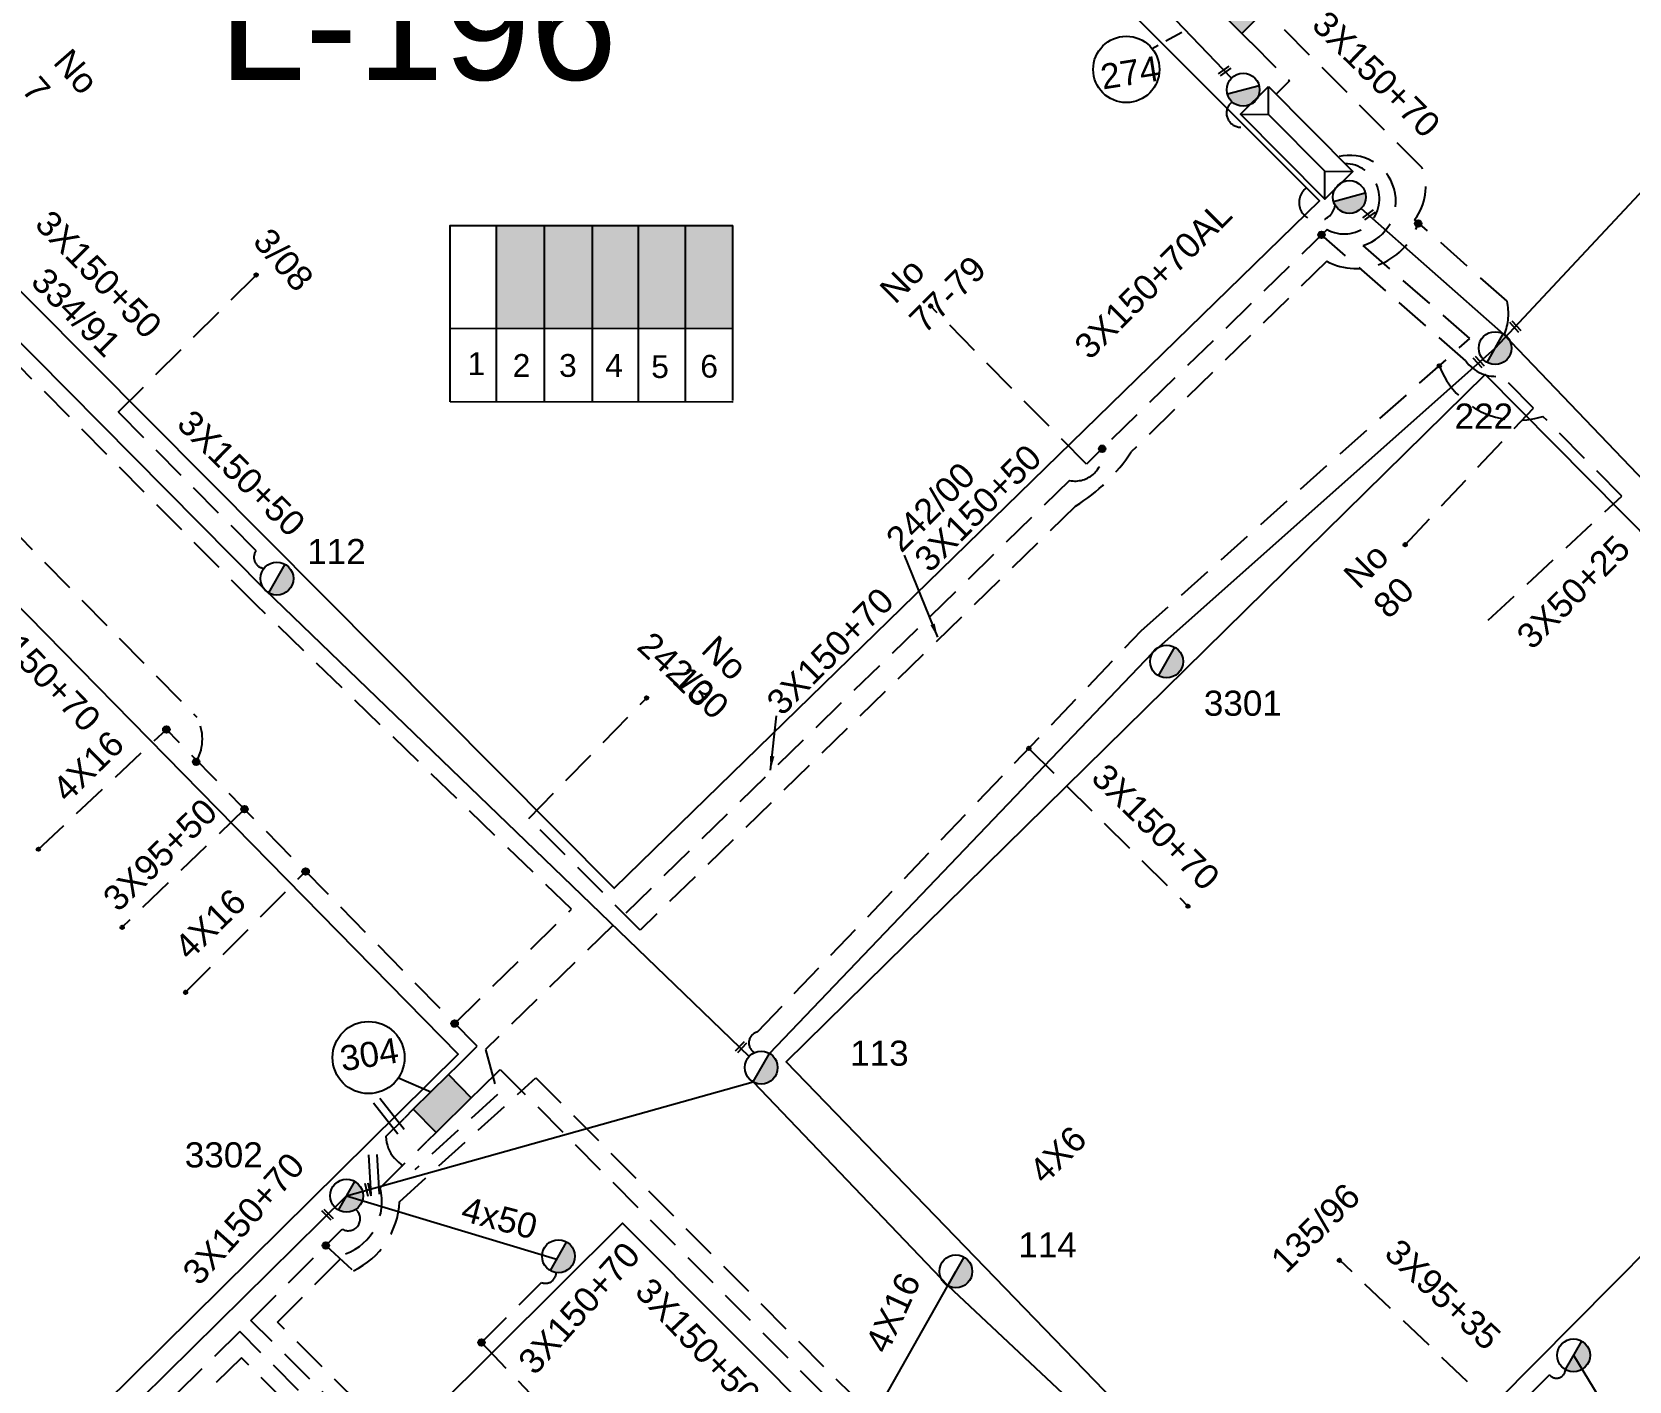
# Model space of a CAD drawing. Header units: millimetres. Extents: x 1421 to 13344, y 800 to 1949.
# Drawn here: x 12016.2 to 12130.7, y 1037.3 to 1134.1 of the extents above; entities that cross this region are included whole.
import ezdxf

# ---------------------------------------------------------------- set-up
doc = ezdxf.new("R2010")
doc.units = ezdxf.units.MM
doc.linetypes.add('DASHED', pattern=[19.05, 12.7, -6.35])
for name, color, linetype in [('Link Box 4 Διευθύνσεων', 7, 'Continuous'), ('Pillar OTE', 7, 'Continuous'), ('Άγνωστα', 7, 'Continuous'), ('Γυμνά εναέρια ΧΤ (3Φ)   4x50CU', 7, 'Continuous'), ('Γυμνά εναέρια ΧΤ και ΦΟΠ (3Φ)   4x50+16AL', 7, 'Continuous'), ('Εναέρια παροχή ΧΤ 4x16', 7, 'SYN_LINE'), ('Επιγραφές - Σχήματα', 7, 'Continuous'), ('Καλωδια ΧΤ  3X95+50', 7, 'Continuous'), ('Καλώδια ΧΤ   3x150+50CU', 7, 'DASHED'), ('Καλώδια ΧΤ   3x150+70AL', 7, 'DASHED'), ('Μηχανική τομή', 7, 'Continuous'), ('Στύλος ΦΜ', 7, 'Continuous'), ('Στύλος ΦΜ @ 1', 7, 'Continuous'), ('Συνδέσεις', 7, 'Continuous'), ('Τομή', 7, 'Continuous'), ('Υποσταθμός εναέριος 2 στύλων', 7, 'Continuous'), ('Υποσταθμός πόλεως', 7, 'Continuous'), ('Υπόβαθρο ΔΕΗ', 7, 'Continuous'), ('Υπόγεια καλώδια Παροχών ΧΤ   4x16AL', 7, 'DASHED'), ('Υπόγεια καλώδια Παροχών ΧΤ   4x6', 7, 'DASHED')]:
    doc.layers.add(name, color=color, linetype=linetype)
doc.styles.get("Standard").update_dxf_attribs({"font": 'ARIAL.TTF'})
doc.linetypes.add('SYN_LINE', pattern='A,0.5,-0.0001,["/\\/\\/\\/",Standard,S=0.1,R=0,X=0,Y=-0.05],-0.25', length=0.7501)
doc.dimstyles.new('ISO-25', dxfattribs={"dimtxt": 2.5, "dimasz": 2.5, "dimexe": 1.25, "dimexo": 0.625, "dimtad": 1, "dimtxsty": 'Standard', "dimcen": 2.5, "dimadec": 0, "dimazin": 0, "dimtfac": 1, "dimtmove": 0, "dimatfit": 3, "dimfxl": 1, "dimarcsym": 0})

# ---------------------------------------------------------------- blocks, each defined once
blk = doc.blocks.new('LINK BOX 4 ΑΝΑΧΩΡΗΣΕΩΝ')
at = {"layer": 'Link Box 4 Διευθύνσεων', "ltscale": 40}
blk.add_hatch(color=256, dxfattribs=at).paths.add_polyline_path([(-3.54, 0), (-3.54, -4.67), (3.54, -4.67), (3.54, 0)])
for p, q in [((-3.54, 0), (-5.33, 0)), ((5.33, 0), (3.54, 0)), ((-3.54, -4.67), (-5.33, -4.67)), ((5.33, -4.67), (3.54, -4.67))]:
    blk.add_line(p, q, dxfattribs=at)
blk.add_lwpolyline([(-3.54, -4.67), (-3.54, 0), (3.54, 0), (3.54, -4.67)], close=True, dxfattribs=at)
blk = doc.blocks.new('ΥΠΑΡΧΩΝ ΤΣΙΜΕΝΤΕΝΙΟΣ ΣΤΥΛΟΣ')
at = {"layer": 'Στύλος ΦΜ'}
blk.add_hatch(color=7, dxfattribs=at).paths.add_polyline_path([(-1.29, -2.28, 0.574793), (2.62, 0, 0.268822), (1.3, 2.27)])
at = {"layer": 'Στύλος ΦΜ', "color": 7}
blk.add_line((-1.29, -2.28), (1.3, 2.27), dxfattribs=at)
blk.add_circle((0, 0), 2.62, dxfattribs=at)
at = {"layer": 'Στύλος ΦΜ', "flags": 4}
for tag, p in [('ΑΡΙΘΜΟΣ', (-4.68, 8.05)), ('ΤΥΠΟΣ', (-4.91, 3.03))]:
    blk.add_attdef(tag, p, '', height=4, dxfattribs=at)
blk = doc.blocks.new('ΥΠΟΣΤΑΘΜΟΣ ΕΝΑΕΡΙΟΣ ΕΠΙ 2 ΣΤΥΛΩΝ')
at = {"layer": 'Υποσταθμός εναέριος 2 στύλων', "linetype": 'Continuous'}
for points in [[(-11.97, -2.11, 0.574793), (-8.45, -0.07, 0.268822), (-9.64, 1.98)], [(9.68, -2.15, 0.574793), (13.19, -0.1, 0.268822), (12.01, 1.95)]]:
    blk.add_hatch(color=256, dxfattribs=at).paths.add_polyline_path(points)
for p, q in [((-11.97, -2.11), (-9.64, 1.98)), ((9.68, -2.15), (12.01, 1.95))]:
    blk.add_line(p, q, dxfattribs=at)
for centre in [(-10.81, -0.07), (10.84, -0.1)]:
    blk.add_circle(centre, 2.36, dxfattribs=at)
at = {"layer": 'Υποσταθμός πόλεως', "linetype": 'Continuous', "ltscale": 40}
blk.add_lwpolyline([(-8.57, 2.82), (8.57, 2.82), (8.57, -2.82), (-8.57, -2.82)], close=True, dxfattribs=at)
for points in [[(-5.75, 0), (-8.57, 2.82)], [(5.75, 0), (8.57, 2.82)], [(-8.57, -2.82), (-5.75, 0)], [(-5.75, 0), (5.75, 0)], [(8.57, -2.82), (5.75, 0)]]:
    blk.add_lwpolyline(points, dxfattribs=at)
at = {"layer": 'Υποσταθμός εναέριος 2 στύλων', "ltscale": 40, "flags": 1}
for tag, p in [('ΜΕΤΑΣΧΗΜΑΤΙΣΜΟΣ', (14.09, 2.51)), ('ΙΣΧΥΣ', (14.07, -0.28)), ('ΑΡΙΘΜΟΣ', (14.19, -3))]:
    blk.add_attdef(tag, p, '', height=1.8, dxfattribs=at)
blk = doc.blocks.new('ΜΗΧΑΝΙΚΗ ΤΟΜΗ')
at = {"layer": 'Μηχανική τομή', "ltscale": 40}
for p, q in [((-1.89, 0.78), (1.89, 0.78)), ((1.89, 0), (-1.89, 0))]:
    blk.add_line(p, q, dxfattribs=at)
blk = doc.blocks.new('_ΣΥΝΔΕΣΗ')
at = {"layer": 'Συνδέσεις', "linetype": 'SYN_LINE', "ltscale": 40}
blk.add_hatch(color=256, dxfattribs=at).paths.add_polyline_path([(0.5, -0.01, 1), (-0.5, -0.01, 1)])
at = {"layer": 'Συνδέσεις'}
blk.add_circle((0, -0.01), 0.5, dxfattribs=at)
blk = doc.blocks.new('ΤΟΜΗ')
at = {"layer": 'Τομή', "ltscale": 40}
for p, q in [((-5.68, 0), (5.68, 0)), ((5.68, -2.33), (-5.68, -2.33))]:
    blk.add_line(p, q, dxfattribs=at)

msp = doc.modelspace()

# ---------------------------------------------------------------- hatches: boundary and pattern name
at = {"layer": 'Καλώδια ΧΤ   3x150+50CU', "linetype": 'DASHED', "ltscale": 0.2}
h = msp.add_hatch(color=151, dxfattribs=at)
h.dxf.hatch_style = 1
h.paths.add_polyline_path([(12052.91628, 1120.19191), (12049.47641, 1120.19212), (12049.47595, 1112.83153), (12052.91582, 1112.82819)])
h = msp.add_hatch(color=1, dxfattribs=at)
h.dxf.hatch_style = 1
h.paths.add_polyline_path([(12056.35585, 1120.19169), (12052.91628, 1120.19191), (12052.91582, 1112.82819), (12056.35539, 1112.82485)])
h = msp.add_hatch(color=173, dxfattribs=at)
h.dxf.hatch_style = 1
h.paths.add_polyline_path([(12059.65341, 1120.19149), (12056.35585, 1120.19169), (12056.35539, 1112.82485), (12059.65295, 1112.82165)])
h = msp.add_hatch(color=2, dxfattribs=at)
h.dxf.hatch_style = 1
h.paths.add_polyline_path([(12063.03941, 1120.19127), (12059.65341, 1120.19149), (12059.65295, 1112.82165), (12063.03895, 1112.81836)])
h = msp.add_hatch(color=85, dxfattribs=at)
h.dxf.hatch_style = 1
h.paths.add_polyline_path([(12066.43605, 1120.19106), (12063.03941, 1120.19127), (12063.03895, 1112.81836), (12066.43559, 1112.81506)])

# ---------------------------------------------------------------- linework, layer by layer
at = {"layer": 'Pillar OTE', "ltscale": 40}
for points in [[(12046.14771, 1107.55204), (12046.1485, 1120.19233), (12066.43605, 1120.19106)], [(12049.47562, 1107.54965), (12049.47641, 1120.19212)], [(12052.91549, 1107.54621), (12052.91628, 1120.19191)], [(12056.35506, 1107.54278), (12056.35585, 1120.19169)], [(12059.65262, 1107.53949), (12059.65341, 1120.19149)], [(12063.03861, 1107.5361), (12063.03941, 1120.19127)], [(12066.43527, 1107.65514), (12066.43605, 1120.19106)], [(12046.14804, 1112.83476), (12066.43559, 1112.81506)], [(12066.43526, 1107.52331), (12066.43526, 1107.52331), (12046.14771, 1107.55297)]]:
    msp.add_lwpolyline(points, dxfattribs=at)
at = {"layer": 'Άγνωστα', "color": 85, "linetype": 'DASHED', "ltscale": 0.2}
msp.add_lwpolyline([(12114.63942, 1097.31175), (12123.83467, 1107.10906), (12123.83467, 1107.10906), (12121.54895, 1109.41782, -0.291164681), (12118.98292, 1110.50432), (12108.65318, 1119.5291)], format="xyb", dxfattribs=at)
at = {"layer": 'Άγνωστα', "color": 151, "linetype": 'DASHED', "ltscale": 0.2}
msp.add_lwpolyline([(12126.1409, 1038.15819, -0.689627279), (12124.98785, 1037.78953), (12121.8712, 1034.6456), (12121.8712, 1034.6456), (12109.95695, 1045.99665)], format="xyb", dxfattribs=at)
at = {"layer": 'Γυμνά εναέρια ΧΤ (3Φ)   4x50CU', "color": 151, "linetype": 'Continuous'}
msp.add_lwpolyline([(12126.72194, 1039.18266), (12132.15595, 1030.23098)], dxfattribs=at)
at = {"layer": 'Γυμνά εναέρια ΧΤ και ΦΟΠ (3Φ)   4x50+16AL', "color": 173, "linetype": 'Continuous', "ltscale": 0.2}
msp.add_lwpolyline([(12069.04582, 1060.83703), (12096.54879, 1089.58495), (12121.09707, 1111.40473), (12151.72716, 1144.18083), (12179.7565, 1170.62256), (12199.98711, 1187.93475)], dxfattribs=at)
at = {"layer": 'Γυμνά εναέρια ΧΤ και ΦΟΠ (3Φ)   4x50+16AL', "color": 1, "linetype": 'Continuous', "ltscale": 0.2}
for points in [[(12102.19589, 1130.76904), (12078.31703, 1155.68141), (12052.19663, 1180.59887)], [(12038.72803, 1050.62555), (12067.87922, 1058.79067), (12081.83781, 1044.1786), (12115.16093, 1012.89942)]]:
    msp.add_lwpolyline(points, dxfattribs=at)
at = {"layer": 'Γυμνά εναέρια ΧΤ και ΦΟΠ (3Φ)   4x50+16AL', "color": 62, "linetype": 'Continuous', "ltscale": 0.2}
msp.add_lwpolyline([(11998.14731, 1129.2648), (12009.27944, 1117.88574), (12032.85911, 1094.08595), (12067.59935, 1060.61887)], dxfattribs=at)
at = {"layer": 'Γυμνά εναέρια ΧΤ και ΦΟΠ (3Φ)   4x50+16AL', "color": 151, "linetype": 'Continuous', "ltscale": 0.2}
msp.add_lwpolyline([(12111.48854, 1121.42666), (12121.68037, 1112.42791), (12140.35915, 1092.90435), (12167.41791, 1064.29124), (12132.33589, 1030.42903), (12116.60521, 1013.11525)], dxfattribs=at)
at = {"layer": 'Γυμνά εναέρια ΧΤ και ΦΟΠ (3Φ)   4x50+16AL', "color": 6, "linetype": 'Continuous', "ltscale": 0.2}
for points in [[(11964.1225, 995.08207), (11981.25772, 992.88174), (11999.01802, 1009.38002), (12014.77934, 1027.00457), (12038.72803, 1050.62555)], [(12038.72803, 1050.62555), (12053.71466, 1046.11207)]]:
    msp.add_lwpolyline(points, dxfattribs=at)
at = {"layer": 'Εναέρια παροχή ΧΤ 4x16', "color": 1, "ltscale": 20}
msp.add_lwpolyline([(12075.86356, 1033.59922), (12082.42111, 1045.20178)], dxfattribs=at)
at = {"layer": 'Καλωδια ΧΤ  3X95+50', "color": 30, "linetype": 'DASHED', "ltscale": 0.2}
msp.add_lwpolyline([(12031.40334, 1078.34899), (12022.62431, 1069.87495)], dxfattribs=at)
at = {"layer": 'Καλωδια ΧΤ  3X95+50', "color": 6, "linetype": 'DASHED', "ltscale": 0.2}
for points in [[(12048.14355, 1040.52823), (12048.14355, 1040.52823)], [(12048.40052, 1040.11029), (12048.40052, 1040.11029), (12059.31014, 1028.63035)]]:
    msp.add_lwpolyline(points, dxfattribs=at)
at = {"layer": 'Καλώδια ΧΤ   3x150+50CU', "color": 2, "linetype": 'DASHED', "ltscale": 0.2}
for points in [[(12121.75482, 1112.38149, 0.154468032), (12121.94882, 1114.77116), (12115.32383, 1120.62061, 0.26241815), (12115.85983, 1124.33576), (12105.21979, 1134.98399)], [(12115.58628, 1120.38888, -0.466881264), (12109.01279, 1117.63126), (12095.00265, 1103.98053, -0.111666112), (12091.00173, 1100.08225), (12059.78346, 1069.66483), (12051.78912, 1077.6883)], [(12042.4865, 1027.71413), (12031.1751, 1039.01353), (12018.6159, 1026.62618, -0.353972988), (12017.44843, 1022.83451), (12002.10082, 1005.67258), (11983.08063, 988.00394), (11965.06554, 989.70681), (11956.19811, 986.10036), (11956.45848, 972.32592, 0.206167672), (11954.0674, 967.30517), (11951.17351, 964.49909, -0.817284443), (11949.00561, 962.39699)]]:
    msp.add_lwpolyline(points, format="xyb", dxfattribs=at)
for points in [[(12103.56876, 1133.33423), (12106.3392, 1130.56166), (12105.38451, 1129.6077)], [(12051.79282, 1077.68459), (12060.33208, 1086.40974)]]:
    msp.add_lwpolyline(points, dxfattribs=at)
at = {"layer": 'Καλώδια ΧΤ   3x150+50CU', "color": 30, "linetype": 'DASHED', "ltscale": 0.2}
for points in [[(12046.48646, 1062.98297), (12054.84553, 1071.1713), (12032.27076, 1092.96968), (12008.39157, 1117.01052), (11998.48111, 1127.14081, -0.29215376), (11997.61099, 1128.99689)], [(12011.73209, 1101.4936), (12027.98912, 1084.93165, -0.250964), (12027.99044, 1081.8259)], [(12043.36525, 1028.59382), (12031.05664, 1040.88937), (12017.3562, 1027.37639, -0.599118364), (12014.56317, 1024.70225), (12000.24338, 1008.68965), (11982.10742, 991.8424), (11973.80091, 992.62758)]]:
    msp.add_lwpolyline(points, format="xyb", dxfattribs=at)
at = {"layer": 'Καλώδια ΧΤ   3x150+50CU', "color": 62, "linetype": 'DASHED', "ltscale": 0.2}
msp.add_lwpolyline([(12032.81252, 1095.62396, -0.599785026), (12032.23325, 1096.87655), (12022.3459, 1106.8187), (12032.15753, 1116.57625)], format="xyb", dxfattribs=at)
at = {"layer": 'Καλώδια ΧΤ   3x150+50CU', "color": 30, "linetype": 'DASHED', "ltscale": 0.2}
msp.add_lwpolyline([(12046.66832, 1059.93635), (12048.09617, 1061.34307), (12025.75509, 1084.10317)], dxfattribs=at)
at = {"layer": 'Καλώδια ΧΤ   3x150+50CU', "color": 133, "linetype": 'DASHED', "ltscale": 0.2}
for points in [[(12048.30637, 1058.2737), (12049.74372, 1059.68977), (12073.08246, 1036.26959, 0.806028472), (12078.42855, 1030.90484), (12087.84761, 1021.45291, -0.67442923), (12091.24568, 1017.39983)], [(12045.05554, 1030.2859), (12033.76322, 1041.56624), (12038.65366, 1046.46188, 0.386349363), (12041.12576, 1051.19938), (12044.51064, 1054.53415)]]:
    msp.add_lwpolyline(points, format="xyb", dxfattribs=at)
at = {"layer": 'Καλώδια ΧΤ   3x150+50CU', "color": 1, "linetype": 'DASHED', "ltscale": 0.2}
for points in [[(12037.22498, 1047.0523), (12039.21924, 1045.24517, 0.272595984), (12042.52829, 1050.19747), (12052.30768, 1059.08022), (12074.87508, 1036.43407, -0.420913895), (12079.08437, 1032.21009), (12088.29653, 1022.96578, -0.443087483), (12093.03492, 1018.21086), (12106.77147, 1004.42637), (12112.12142, 1010.00744), (12114.84248, 1007.27371)], [(12044.16998, 1029.3994), (12031.86734, 1041.68898), (12038.40786, 1048.23644, 0.938428753), (12039.37429, 1049.64371)]]:
    msp.add_lwpolyline(points, format="xyb", dxfattribs=at)
msp.add_arc((12102.84175, 1128.26137), 1.01202, 127.0401919, 311.2600986, dxfattribs=at)
at = {"layer": 'Καλώδια ΧΤ   3x150+50CU', "color": 151, "linetype": 'DASHED', "ltscale": 0.2}
msp.add_arc((12108.33529, 1121.84235), 1.30292, 126.1245861, 351.4412773, dxfattribs=at)
at = {"layer": 'Καλώδια ΧΤ   3x150+70AL', "color": 173, "linetype": 'DASHED', "ltscale": 0.2}
for points in [[(12067.97427, 1060.88797, -0.675808496), (12068.19645, 1062.37379), (12095.74467, 1091.16901), (12119.28075, 1112.08909), (12111.63159, 1118.77192, 0.980892792), (12109.83561, 1125.12258)], [(12120.59192, 1091.89905), (12130.17692, 1100.7917), (12130.17692, 1100.7917), (12130.17692, 1100.7917), (12124.52112, 1106.50451, -0.396949705), (12117.09026, 1110.14207)]]:
    msp.add_lwpolyline(points, format="xyb", dxfattribs=at)
at = {"layer": 'Καλώδια ΧΤ   3x150+70AL', "color": 85, "linetype": 'DASHED', "ltscale": 0.2}
for points in [[(12110.31279, 1124.64175, -1.28432985), (12109.04733, 1119.91313), (12091.78101, 1103.08975), (12080.57172, 1114.47253)], [(12092.91695, 1104.19655, -0.529688152), (12090.57611, 1101.91576), (12048.6978, 1061.11177), (12049.54802, 1057.87942), (12043.61232, 1052.48795, -0.351728677), (12041.53898, 1054.88293), (12042.87259, 1056.19681)]]:
    msp.add_lwpolyline(points, format="xyb", dxfattribs=at)
at = {"layer": 'Καλώδια ΧΤ   3x150+70AL', "color": 173, "linetype": 'DASHED', "ltscale": 0.2}
msp.add_lwpolyline([(12087.64959, 1082.70749), (12099.06749, 1071.38794)], dxfattribs=at)
at = {"layer": 'Καλώδια ΧΤ   3x150+70AL', "color": 6, "linetype": 'DASHED', "ltscale": 0.2}
msp.add_lwpolyline([(12048.40052, 1040.11029), (12052.71362, 1044.40158, 0.528459621), (12053.75459, 1045.11814)], format="xyb", dxfattribs=at)
at = {"layer": 'Υπόβαθρο ΔΕΗ'}
for points in [[(12057.96327, 1072.6273), (11941.03003, 1190.20859), (11991.47587, 1239.0481), (12108.49558, 1121.96584), (12057.91147, 1072.67939)], [(12097.4831, 1133.43644), (12098.61483, 1134.06925)], [(12096.49432, 1132.88356), (12096.92784, 1133.12596)], [(11922.09142, 1040.61581), (11996.14841, 1112.31541), (12046.73207, 1060.78301), (11980.97714, 995.80187), (11963.34289, 997.46951), (11922.09142, 1040.61581)], [(12107.35315, 1021.89016), (12070.25326, 1060.23654), (12120.38834, 1109.51811), (12157.28027, 1072.25432), (12107.35315, 1021.89016)], [(12042.4352, 1059.08082), (12044.77046, 1058.06658)], [(12018.1242, 990.44839), (12017.73027, 1008.0873), (12058.51899, 1048.66982), (12096.1169, 1010.94072), (12056.37691, 970.85456), (12037.02924, 969.84489), (12018.1242, 990.44839)]]:
    msp.add_lwpolyline(points, dxfattribs=at)
for centre, radius in [((12094.64444, 1131.38959), 2.37782), ((12040.29983, 1060.53678), 2.58449)]:
    msp.add_circle(centre, radius, dxfattribs=at)
at = {"layer": 'Υπόγεια καλώδια Παροχών ΧΤ   4x16AL', "color": 30, "linetype": 'DASHED', "ltscale": 0.2}
for points in [[(12016.57788, 1075.43929), (12025.80075, 1084.05666)], [(12027.18214, 1065.21851), (12035.78788, 1073.88222)]]:
    msp.add_lwpolyline(points, dxfattribs=at)

# ---------------------------------------------------------------- block references
at = {"layer": 'Link Box 4 Διευθύνσεων'}
for p, xscale, yscale, zscale, rotation in [((12103.33665, 1136.86858), 0.4999999999999998, 0.4999999999999998, 0.4999999999999998, 314.9779770236301), ((12044.77046, 1058.06658), 0.4999999999999999, 0.4999999999999999, 0.4999999999999999, 44.57281849291707)]:
    msp.add_blockref('LINK BOX 4 ΑΝΑΧΩΡΗΣΕΩΝ', p, dxfattribs=dict(at, xscale=xscale, yscale=yscale, zscale=zscale, rotation=rotation))
at = {"layer": 'Μηχανική τομή'}
for p, xscale, yscale, zscale, rotation in [((12101.74735, 1131.19954), 0.2499999999999681, 0.2499999999999681, 0.2499999999999681, 36.11407878704492), ((12112.11092, 1120.87714), 0.2499999999999681, 0.2499999999999681, 0.2499999999999681, 36.11407878704492), ((12122.48009, 1112.88465), 0.2500000000001928, 0.2500000000001928, 0.2500000000001928, 312.6268794242704), ((12119.83427, 1110.3406), 0.2500000000001928, 0.2500000000001928, 0.2500000000001928, 312.6268794242704), ((12067.07478, 1061.21827), 0.249999999999919, 0.249999999999919, 0.249999999999919, 46.31432820790719), ((12040.35212, 1051.08148), 0.249999999999919, 0.249999999999919, 0.249999999999919, 102.6362180395906), ((12037.42217, 1049.33757), 0.2499999999999191, 0.2499999999999191, 0.2499999999999191, 134.9427037580675)]:
    msp.add_blockref('ΜΗΧΑΝΙΚΗ ΤΟΜΗ', p, dxfattribs=dict(at, xscale=xscale, yscale=yscale, zscale=zscale, rotation=rotation))
at = {"layer": 'Στύλος ΦΜ @ 1', "ltscale": 40}
ref = msp.add_blockref('ΥΠΑΡΧΩΝ ΤΣΙΜΕΝΤΕΝΙΟΣ ΣΤΥΛΟΣ', (12121.09481, 1111.40602), dxfattribs=dict(at, xscale=0.4499999999998181, yscale=0.4499999999998181, zscale=0.4499999999998181))
ref.add_attrib('ΤΥΠΟΣ', '222', (12118.18446, 1105.633), dxfattribs={"layer": 'Στύλος ΦΜ', "height": 1.8, "flags": 4})
ref = msp.add_blockref('ΥΠΑΡΧΩΝ ΤΣΙΜΕΝΤΕΝΙΟΣ ΣΤΥΛΟΣ', (12033.72716, 1094.88196), dxfattribs=dict(at, xscale=0.4499999999998181, yscale=0.4499999999998181, zscale=0.4499999999998181))
ref.add_attrib('ΤΥΠΟΣ', '112', (12035.89926, 1095.91965), dxfattribs={"layer": 'Στύλος ΦΜ', "height": 1.8, "flags": 4})
ref = msp.add_blockref('ΥΠΑΡΧΩΝ ΤΣΙΜΕΝΤΕΝΙΟΣ ΣΤΥΛΟΣ', (12097.53068, 1088.93454), dxfattribs=dict(at, xscale=0.4499999999998181, yscale=0.4499999999998181, zscale=0.4499999999998181))
ref.add_attrib('ΤΥΠΟΣ', '3301', (12100.20363, 1085.04393), dxfattribs={"layer": 'Στύλος ΦΜ', "height": 1.8, "flags": 4})
ref = msp.add_blockref('ΥΠΑΡΧΩΝ ΤΣΙΜΕΝΤΕΝΙΟΣ ΣΤΥΛΟΣ', (12068.46025, 1059.81514), dxfattribs=dict(at, xscale=0.4499999999998181, yscale=0.4499999999998181, zscale=0.4499999999998181))
ref.add_attrib('ΤΥΠΟΣ', '113', (12074.83842, 1059.94829), dxfattribs={"layer": 'Στύλος ΦΜ', "height": 1.8, "flags": 4})
ref = msp.add_blockref('ΥΠΑΡΧΩΝ ΤΣΙΜΕΝΤΕΝΙΟΣ ΣΤΥΛΟΣ', (12038.72576, 1050.62684), dxfattribs=dict(at, xscale=0.4499999999998181, yscale=0.4499999999998181, zscale=0.4499999999998181))
ref.add_attrib('ΤΥΠΟΣ', '3302', (12027.11932, 1052.65849), dxfattribs={"layer": 'Στύλος ΦΜ', "height": 1.8, "flags": 4})
at = {"layer": 'Στύλος ΦΜ @ 1', "ltscale": 40, "xscale": 0.4499999999998181, "yscale": 0.4499999999998181, "zscale": 0.4499999999998181}
for p in [(12053.91756, 1046.28458), (12126.72194, 1039.18266)]:
    msp.add_blockref('ΥΠΑΡΧΩΝ ΤΣΙΜΕΝΤΕΝΙΟΣ ΣΤΥΛΟΣ', p, dxfattribs=at)
at = {"layer": 'Στύλος ΦΜ @ 1', "ltscale": 40}
ref = msp.add_blockref('ΥΠΑΡΧΩΝ ΤΣΙΜΕΝΤΕΝΙΟΣ ΣΤΥΛΟΣ', (12082.41885, 1045.20307), dxfattribs=dict(at, xscale=0.4499999999998181, yscale=0.4499999999998181, zscale=0.4499999999998181))
ref.add_attrib('ΤΥΠΟΣ', '114', (12086.90016, 1046.20216), dxfattribs={"layer": 'Στύλος ΦΜ', "height": 1.8, "flags": 4})
at = {"layer": 'Συνδέσεις'}
for p, xscale, yscale, zscale in [((12115.57514, 1120.35338), 0.4777242751394019, 0.4777242751394019, 0.4777242751394019), ((12108.63905, 1119.54144), 0.4777242751394019, 0.4777242751394019, 0.4777242751394019), ((12032.23772, 1116.65404), 0.25, 0.25, 0.25), ((12080.6117, 1114.43192), 0.25, 0.25, 0.25), ((12117.09026, 1110.14207), 0.25, 0.25, 0.25), ((12092.91695, 1104.19655), 0.4777242751394019, 0.4777242751394019, 0.4777242751394019), ((12114.63942, 1097.31175), 0.25, 0.25, 0.25), ((12060.24278, 1086.31857), 0.25, 0.25, 0.25), ((12025.80075, 1084.05666), 0.4777242751394019, 0.4777242751394019, 0.4777242751394019), ((12087.64959, 1082.70749), 0.25, 0.25, 0.25), ((12027.93496, 1081.74685), 0.4777242751394019, 0.4777242751394019, 0.4777242751394019), ((12031.40334, 1078.34899), 0.4777242751394019, 0.4777242751394019, 0.4777242751394019), ((12016.61644, 1075.47531), 0.25, 0.25, 0.25), ((12035.78788, 1073.88222), 0.4777242751394019, 0.4777242751394019, 0.4777242751394019), ((12099.06749, 1071.38794), 0.25, 0.25, 0.25), ((12022.62431, 1069.87495), 0.25, 0.25, 0.25), ((12027.18214, 1065.21851), 0.25, 0.25, 0.25), ((12046.47293, 1062.97438), 0.4777242751394019, 0.4777242751394019, 0.4777242751394019), ((12037.22876, 1047.05608), 0.4777242751394019, 0.4777242751394019, 0.4777242751394019), ((12109.9252, 1046.00119), 0.25, 0.25, 0.25), ((12048.40052, 1040.11029), 0.4777242751394019, 0.4777242751394019, 0.4777242751394019)]:
    msp.add_blockref('_ΣΥΝΔΕΣΗ', p, dxfattribs=dict(at, xscale=xscale, yscale=yscale, zscale=zscale))
at = {"layer": 'Τομή', "xscale": 0.2499999999999669, "yscale": 0.2499999999999669, "zscale": 0.2499999999999669}
for p, rotation in [((12041.98076, 1056.51091), 308.1680509152084), ((12040.98397, 1052.16426), 273.3782958684962)]:
    msp.add_blockref('ΤΟΜΗ', p, dxfattribs=dict(at, rotation=rotation))
at = {"layer": 'Υποσταθμός εναέριος 2 στύλων', "xscale": 0.5, "yscale": 0.5, "zscale": 0.5, "rotation": 314.7819022422529}
msp.add_blockref('ΥΠΟΣΤΑΘΜΟΣ ΕΝΑΕΡΙΟΣ ΕΠΙ 2 ΣΤΥΛΩΝ', (12106.85816, 1126.1244), dxfattribs=at)

# ---------------------------------------------------------------- texts
at = {"ltscale": 30, "char_height": 1.63441, "width": 11.2572904, "attachment_point": 1}
for s, insert in [('1', (12047.39387, 1111.11336)), ('2', (12050.63233, 1110.9799)), ('3', (12053.96292, 1110.9799)), ('4', (12057.26643, 1110.9799)), ('5', (12060.56994, 1110.89873)), ('6', (12064.09007, 1110.92579))]:
    msp.add_mtext(s, dxfattribs=dict(at, insert=insert))
at = {"layer": 'Άγνωστα', "color": 7, "char_height": 1.8, "attachment_point": 1}
for s, gutter_width, insert, rotation in [('3X150+70', 12.5, (12109.11631, 1135.74956), 315.3018836), ('274', 12.5, (12092.67999, 1131.72619), 9.0165632), ('3X150+50', 12.5, (12017.56103, 1121.45395), 314.3698798), ('3/08', 1.5055, (12033.27818, 1120.18373), 311.1190467), ('334/91', 1.5055, (12017.26035, 1117.3417), 314.9097455), ('3X150+50', 12.5, (12027.71439, 1107.13888), 315.3527944), ('3X150+50', 12.5, (12079.27213, 1096.50464), 44.9799402), ('242/00', 1.73453, (12077.23744, 1097.94017), 44.9799402), ('3X50+25', 12.5, (12122.47433, 1090.97681), 44.9799402), ('3X150+70', 12.5, (12068.68103, 1086.23607), 44.9799402), ('3X150+70', 12.5, (12013.24157, 1093.29785), 313.9290009), ('242/00', 1.73453, (12060.67169, 1091.21207), 317.1339576), ('3X150+70', 12.5, (12093.2909, 1081.76619), 315.3684982), ('3X95+50', 12.5, (12021.08105, 1072.19097), 44.2624859), ('304', 12.5, (12038.13549, 1061.32161), 9.0165632), ('3X150+70', 12.5, (12026.80891, 1045.29147), 48.2184903), ('135/96', 12.5, (12104.84291, 1046.24986), 44.9799402), ('3X150+70', 12.5, (12050.8794, 1038.87666), 48.2184903), ('3X95+35', 12.5, (12114.28508, 1047.68209), 316.7457794), ('3X150+50CU', 12.5, (12060.61333, 1044.90761), 313.4702819)]:
    msp.add_mtext_dynamic_manual_height_columns(s, width=1.8, gutter_width=gutter_width, heights=[0.04535], dxfattribs=dict(at, insert=insert, rotation=rotation))
at = {"layer": 'Άγνωστα', "color": 7}
note = msp.add_mtext_dynamic_manual_height_columns('No ', width=1.8, gutter_width=1.5055, heights=[0.04535, 0], dxfattribs=dict(at, insert=(12016.78029, 1135.53265), char_height=1.8, attachment_point=1, rotation=311.1190467))
for column, words in zip(note.columns.linked_columns, ['7']):
    column.text = words
note = msp.add_mtext_dynamic_manual_height_columns('No ', width=1.8, gutter_width=1.73453, heights=[0.04535, 0], dxfattribs=dict(at, insert=(12074.28901, 1113.26111), char_height=1.8, attachment_point=1, rotation=44.9799402))
for column, words in zip(note.columns.linked_columns, ['77-79']):
    column.text = words
note = msp.add_mtext_dynamic_manual_height_columns('No ', width=1.8, gutter_width=1.78784, heights=[0.04535, 0], dxfattribs=dict(at, insert=(12107.52386, 1092.7674), char_height=1.8, attachment_point=1, rotation=44.9799402))
for column, words in zip(note.columns.linked_columns, ['80']):
    column.text = words
note = msp.add_mtext_dynamic_manual_height_columns('No ', width=1.8, gutter_width=1.70159, heights=[0.04535, 0], dxfattribs=dict(at, insert=(12062.75459, 1093.37498), char_height=1.8, attachment_point=1, rotation=316.3904894))
for column, words in zip(note.columns.linked_columns, ['13']):
    column.text = words
at = {"layer": 'Εναέρια παροχή ΧΤ 4x16', "color": 7, "char_height": 1.8, "attachment_point": 1}
for s, insert, rotation in [('4X16', (12017.44772, 1080.02837), 44.2624859), ('4X16', (12026.19476, 1068.70563), 44.2624859), ('4x50', (12047.28648, 1050.60902), 345.1786728), ('4X16', (12075.85336, 1039.95623), 65.2836081)]:
    msp.add_mtext_dynamic_manual_height_columns(s, width=1.8, gutter_width=12.5, heights=[0.04535], dxfattribs=dict(at, insert=insert, rotation=rotation))
at = {"layer": 'Καλώδια ΧΤ   3x150+70AL', "color": 7, "insert": (12090.75804, 1111.76571), "char_height": 1.8, "attachment_point": 1, "rotation": 44.9799402}
msp.add_mtext_dynamic_manual_height_columns('3X150+70AL', width=1.8, gutter_width=12.5, heights=[0.04535], dxfattribs=at)
at = {"layer": 'Υπόβαθρο ΔΕΗ', "insert": (12029.54238, 1138.64098), "char_height": 8, "attachment_point": 1}
msp.add_mtext_dynamic_manual_height_columns('L-196', width=84.657329, gutter_width=12.5, heights=[0], dxfattribs=at)
at = {"layer": 'Υπόγεια καλώδια Παροχών ΧΤ   4x6', "color": 7, "insert": (12087.50129, 1052.6288), "char_height": 1.8, "attachment_point": 1, "rotation": 44.9799402}
msp.add_mtext_dynamic_manual_height_columns('4X6', width=1.8, gutter_width=12.5, heights=[0.04535], dxfattribs=at)

# ---------------------------------------------------------------- leaders
at = {"layer": 'Επιγραφές - Σχήματα', "ltscale": 40}
for points in [[(12081.12141, 1090.66823), (12078.74427, 1096.57146)], [(12069.13676, 1081.14965), (12069.54486, 1085.03725)]]:
    msp.add_leader(points, dimstyle='ISO-25', override={"dimasz": 1, "dimtad": 0}, dxfattribs=at)

doc.saveas('drawing.dxf')
